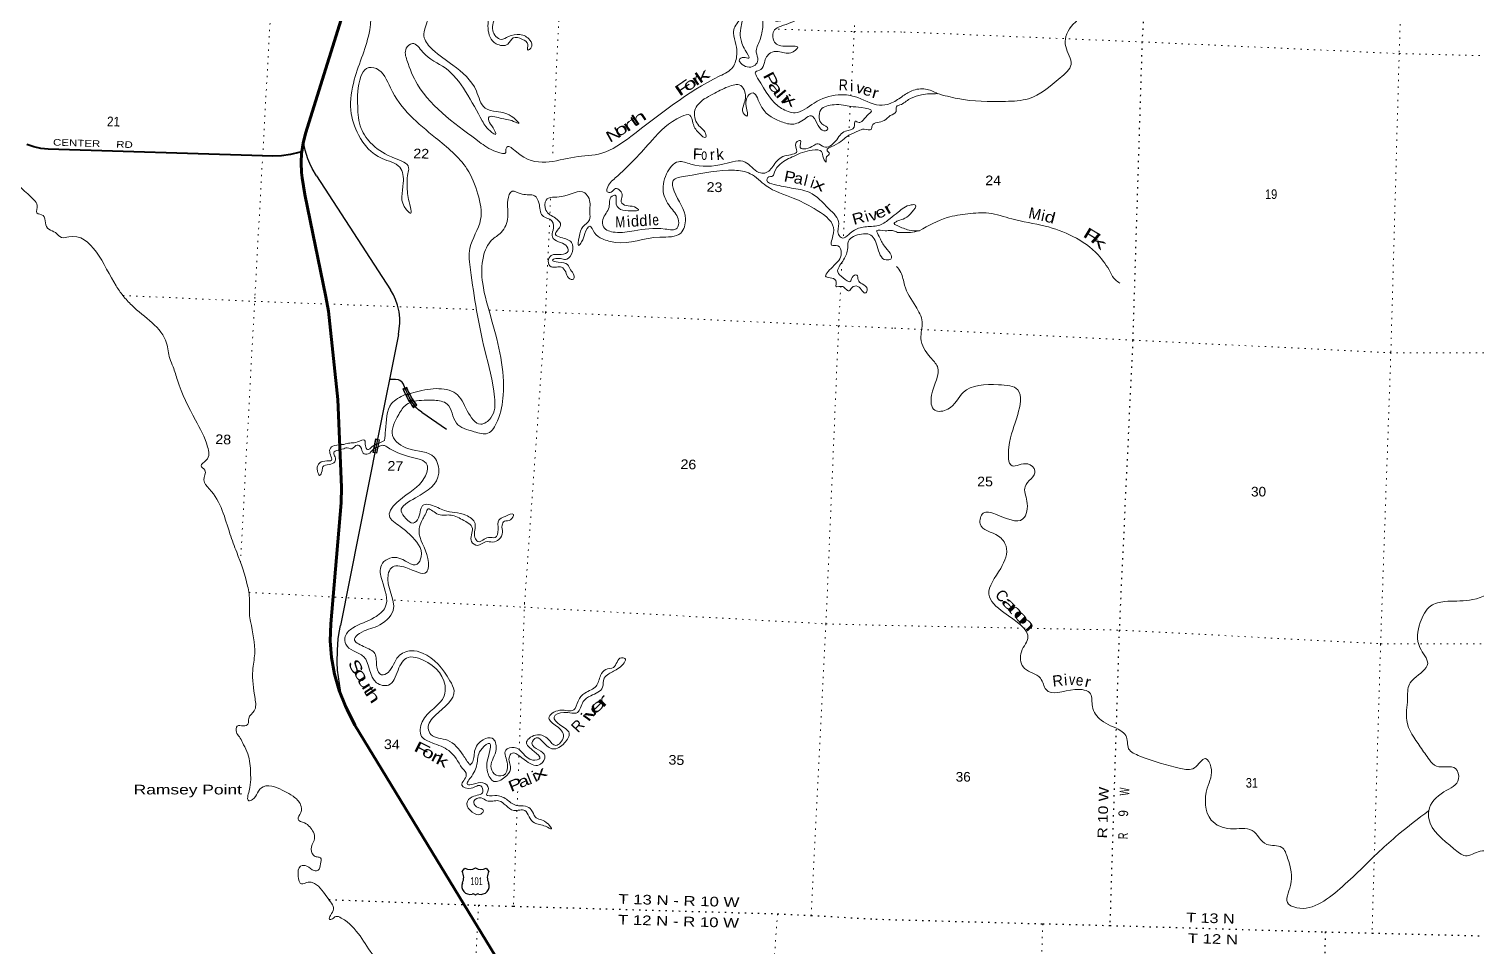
# Model space of a CAD drawing. Header units: feet. Extents: x -757852 to -501257, y -360805 to -170898.
# Drawn here: x -740938 to -714671, y -332654 to -316003 of the extents above; entities that cross this region are included whole.
import ezdxf
from ezdxf.enums import TextEntityAlignment as Align

# ---------------------------------------------------------------- set-up
doc = ezdxf.new("R2010")
doc.units = ezdxf.units.FT
doc.header["$LTSCALE"] = 80
doc.linetypes.add('DOTTED', pattern=[1.5, 0.3, -1.2])
for name, color, linetype, lineweight in [('16', 7, 'Continuous', 25), ('20', 7, 'Continuous', 70), ('26', 7, 'Continuous', 40), ('27', 7, 'Continuous', 13), ('29', 7, 'Continuous', 25), ('31', 7, 'Continuous', 13), ('39', 7, 'Continuous', 13), ('41', 7, 'Continuous', 13), ('6', 7, 'DOTTED', 25), ('7', 7, 'DOTTED', 13)]:
    doc.layers.add(name, color=color, linetype=linetype, lineweight=lineweight)
doc.layers.add('42', color=7, linetype='Continuous')

msp = doc.modelspace()

# ---------------------------------------------------------------- linework, layer by layer
at = {"layer": '16'}
for p, q in [((-732832.74, -331233.59), (-732833.02, -331233.79)), ((-733075.81, -331298.32), (-733024.5, -331239.56)), ((-732640.65, -331239.47), (-732589.26, -331298.32))]:
    msp.add_line(p, q, dxfattribs=at)
for centre, radius, start, end in [((-732933.42, -331081.9), 182.07, 239.97227, 303.45418), ((-732731.64, -331082.4), 181.52, 236.33975, 300.08743), ((-732731.65, -331081.9), 182.07, 236.54582, 236.59441), ((-733268.79, -331408.95), 222.05, 332.97043, 29.75871), ((-732396.29, -331408.95), 222.05, 150.24129, 207.02957), ((-732929.6, -331563.85), 151.42, 159.09177, 283.81923), ((-732735.48, -331563.85), 151.42, 256.18077, 20.90823)]:
    msp.add_arc(centre, radius, start, end, dxfattribs=at)
for centre, major_axis, start_param, end_param in [((-732874.26, -331762.67), (-19.56, 51.67), 4.95877769, 6.28318531), ((-732790.81, -331762.67), (19.56, 51.67), 0, 1.32637542)]:
    msp.add_ellipse(centre, major_axis=major_axis, ratio=0.929097, start_param=start_param, end_param=end_param, dxfattribs=at)
at = {"layer": '20'}
for points in [[(-735987.29, -318232.51), (-735963.08, -318075.63), (-735917.35, -317902.25), (-734601.28, -313680.08), (-734500.29, -313356.08)], [(-730578.16, -335945.88), (-735022, -328641.05), (-735163.93, -328361.6), (-735195.11, -328296.72), (-735309.81, -328012.33), (-735394.15, -327717.5), (-735447.22, -327415.47), (-735468.42, -327109.55), (-735457.53, -326803.09), (-735270.1, -324605.21), (-735265.55, -324320.9), (-735333, -322733.05), (-735491.21, -321240.86), (-735503.43, -321126.24), (-735550.8, -320868.21), (-735930, -319010.05), (-735975.84, -318706.63), (-735989.01, -318610.98), (-735999.1, -318431.95), (-735990.43, -318252.85), (-735987.29, -318232.51)]]:
    msp.add_lwpolyline(points, dxfattribs=at)
at = {"layer": '26'}
msp.add_lwpolyline([(-735987.29, -318232.51), (-736014, -318240.89), (-736037.04, -318248.12), (-736192.57, -318285.41), (-736351.14, -318306.23), (-736511.02, -318310.36), (-736696, -318308.05), (-740592.04, -318186.18), (-740721.81, -318172.25), (-740849.41, -318144.84), (-740973.45, -318104.24)], dxfattribs=at)
at = {"layer": '29'}
for p, q in [((-735721.48, -318669.06), (-734373.62, -320740.46)), ((-733804.63, -322963.03), (-733356, -323267.05))]:
    msp.add_line(p, q, dxfattribs=at)
for points in [[(-735721.48, -318669.06), (-735794.55, -318538.17), (-735839.04, -318449.15), (-735874.63, -318362.35), (-735923.57, -318206.56), (-735956.93, -318057.45)], [(-734230.4, -321551.77), (-734204.06, -321342.35), (-734204.06, -321253.33), (-734219.63, -321137.6), (-734246.32, -321015.19), (-734284.14, -320917.27), (-734321.96, -320832.7), (-734373.62, -320740.46)], [(-734230.4, -321551.77), (-734609.05, -323453.24), (-735282.42, -326834.77)], [(-733804.63, -322963.03), (-733865.94, -322919.14), (-733898.75, -322889.09), (-733932.68, -322847.92), (-733987.74, -322766.69), (-734036.12, -322686.57), (-734113.97, -322521.87), (-734141.78, -322453.43), (-734150.67, -322436.19), (-734165.69, -322417.26), (-734181.82, -322401.69), (-734204.62, -322384.99), (-734216.85, -322379.43), (-734231.87, -322374.99), (-734281.92, -322370.54), (-734390.92, -322364.97)], [(-735265, -328128.05), (-735334.65, -327644.09), (-735343.54, -327508.33), (-735339.1, -327283.54), (-735323.52, -327076.56), (-735305.72, -326958.6), (-735282.42, -326834.77)]]:
    msp.add_lwpolyline(points, dxfattribs=at)
at = {"layer": '29', "linetype": 'DOTTED', "lineweight": 100}
msp.add_arc((-732841.53, -322023.34), 1369.3, 201.44862, 217.55966, dxfattribs=at)
at = {"layer": '31'}
for p, q in [((-734149.64, -322537.69), (-734078.78, -322509.38)), ((-734139.27, -322542.15), (-734083.27, -322519.78)), ((-733895.89, -322832.88), (-733955.89, -322880.2)), ((-733907.03, -322831.47), (-733954.46, -322868.89)), ((-734573.49, -323461.18), (-734621.83, -323706.46)), ((-734621.83, -323706.46), (-734695.41, -323691.96))]:
    msp.add_line(p, q, dxfattribs=at)
msp.add_lwpolyline([(-734695.41, -323691.96), (-734647.08, -323446.67), (-734573.49, -323461.18)], dxfattribs=at)
msp.add_lwpolyline([(-734582.88, -323467.47), (-734640.78, -323456.06), (-734686.01, -323685.66), (-734628.12, -323697.06)], close=True, dxfattribs=at)
for centre, radius, start, end in [((-732842.53, -322024.34), 1404.3, 201.44164, 217.55041), ((-732842.53, -322024.34), 1396.3, 201.7677, 217.21782), ((-732841.53, -322023.34), 1337.3, 201.79136, 217.17847), ((-732841.53, -322023.34), 1329.3, 201.44698, 217.51695)]:
    msp.add_arc(centre, radius, start, end, dxfattribs=at)
at = {"layer": '39'}
msp.add_line((-734485, -323476.05), (-734584, -323523.05), dxfattribs=at)
for points in [[(-724446.87, -317177.96), (-724080.07, -317268.28), (-723211.72, -317318.55), (-722794.28, -317269.75), (-722221.69, -316892.18), (-722021.01, -316647.32), (-722119.21, -316324.41), (-722115.26, -316137.53), (-721863.53, -315803.84), (-721521.24, -315591.74), (-721208.42, -315547.59), (-720979.48, -315361.96), (-720975.94, -315124.8), (-720769.92, -314964.57), (-720602.91, -314704.56), (-720652.92, -314445.54), (-720676.94, -313875.69), (-720665.3, -313447.75), (-720796.92, -313101.63), (-720661.48, -312886.84), (-720506.58, -312817.46), (-720433.94, -312618.73), (-720200.33, -312475.49), (-719941.42, -312483.88), (-719806.29, -312341.47), (-719952.63, -312268.36), (-719998.61, -312071.81), (-720089.71, -312030.65), (-720066.63, -311936.89), (-720009.18, -311836.2), (-720011.08, -311580.75), (-719922.7, -311392.59), (-719603.56, -311276.25), (-719196.47, -311237.17), (-718900.3, -311148.24)], [(-734503.03, -313167.82), (-734210, -313047.05), (-734047, -313244.05), (-734267, -313635.05), (-734530, -314090.05), (-734663, -314316.05), (-734788, -314754.05), (-734765, -315213.05), (-734753, -316020.05), (-735032, -316926.05), (-735094, -317477.05), (-734956, -317928.05), (-734528, -318356.05), (-734208, -318515.05), (-734143, -318802.05), (-734083, -319289.05), (-734006, -319348.05), (-734015, -319243.05), (-734071, -318915.05), (-734059, -318630.05), (-734046, -318522.05), (-734293, -318353.05), (-734705, -318101.05), (-734910, -317808.05), (-734970, -317412.05), (-734912, -316867.05), (-734810, -316720.05), (-734632, -316724.05), (-734378, -317072.05), (-733558, -317979.05), (-732988, -318544.05), (-732788, -319001.05), (-732739, -319465.05), (-732933, -319986.05), (-732923, -320378.05), (-732664, -321836.05), (-732485, -322688.05), (-732555, -323066.05), (-732738, -323179.05), (-732981, -322934.05), (-733192, -322621.05), (-733546, -322534.05), (-733953.81, -322603.65), (-734110, -322643.05)], [(-725095, -317234.05), (-725307, -317358.05), (-725497, -317386.05), (-725952, -317231.05), (-726250, -317199.05), (-726683, -317348.05), (-727028, -317524.05), (-727275, -317445.05), (-727711, -316894.05), (-727749, -316785.05), (-727652, -316741.05), (-727589, -316613.05), (-727479, -316439.05), (-727337, -316412.05), (-727107, -316435.05), (-726984, -316341.05), (-727220, -316317.05), (-727418, -316222.05), (-727431, -316069.05), (-727195, -315920.05), (-727002, -315809.05), (-727024, -315805.05), (-727413, -315848.05), (-727485, -315705.05), (-727546, -315548.05), (-727601, -315675.05), (-727617, -315942.05), (-727674, -316212.05), (-727736, -316427.05), (-727708, -316569.05), (-727753, -316658.05), (-727992, -316648.05), (-728043, -316558.05), (-727970, -316520.05), (-727872, -316533.05), (-727937, -316388.05), (-728022, -316156.05), (-728015, -315988.05), (-727999, -315809.05), (-728046, -315852.05), (-728150, -316078.05), (-728105, -316286.05), (-728091, -316468.05), (-728160, -316695.05), (-728397, -316856.05), (-730014, -317956.05), (-730538, -318259.05), (-731034, -318330.05), (-732090, -318237.05), (-732262, -318147.05), (-732279, -318185.05), (-732281, -318247.05), (-732445, -318236.05), (-732759, -318057.05), (-733886, -317011.05), (-734076, -316573.05), (-734089, -316355.05), (-733978, -316268.05), (-733790, -316425.05), (-733384, -316711.05), (-733012, -317140.05), (-732710, -317670.05), (-732536, -317881.05), (-732471, -317917.05), (-732513, -317797.05), (-732590, -317670.05), (-732594, -317618.05), (-732387, -317622.05), (-732140, -317681.05), (-732043, -317718.05), (-732138, -317620.05), (-732453, -317502.05), (-732656, -317439.05), (-732817, -317130.05), (-733241, -316662.05), (-733610, -316376.05), (-733763, -316162.05), (-733708, -315871.05), (-733494, -315540.05), (-733231, -315540.05), (-732780, -315524.05), (-732630, -315652.05), (-732605, -315993.05), (-732459, -316271.05), (-732245, -316278.05), (-732149, -316166.05), (-731981, -316192.05), (-731883, -316287.05), (-731879, -316386.05), (-731825, -316350.05), (-731845, -316206.05), (-732026, -316104.05), (-732234, -316143.05), (-732366, -316193.05), (-732520, -316030.05), (-732487, -315761.05), (-732601, -315518.05)], [(-726018, -317414.05), (-725824, -317430.05), (-725643, -317498.05), (-725724, -317574.05), (-725818, -317681.05), (-725871, -317700.05), (-725939, -317679.05), (-725958, -317785.05), (-726117, -317857.05), (-726298, -318042.05), (-726508, -318144.05), (-726615, -318088.05), (-726692, -318118.05), (-726835, -318177.05), (-726939, -318156.05), (-726936, -318027.05), (-727010, -318067.05), (-726999, -318226.05), (-727217, -318308.05), (-727419, -318476.05), (-727579, -318620.05), (-727687, -318608.05), (-727936, -318419.05), (-728316, -318453.05), (-728925, -318456.05), (-729149, -318414.05), (-729365, -318635.05), (-729417, -318997.05), (-729279, -319257.05), (-729146, -319486.05), (-729174, -319620.05), (-729388, -319637.05), (-729953, -319667.05), (-730300, -319694.05), (-730507, -319597.05), (-730519, -319462.05), (-730409, -319238.05), (-730354, -319041.05), (-730298, -319021.05), (-730277, -319184.05), (-730158, -319293.05), (-729968.05, -319305.08), (-729909.8, -319305.08), (-729875, -319296.05), (-729946.21, -319235.9), (-730095.48, -319210.42), (-730189, -319141.05), (-730171, -319035.05), (-730207, -318941.05), (-730292, -318900.05), (-730370, -318966.05), (-730440, -318958.05), (-730442, -318900.05), (-730295, -318709.05), (-729624, -318021.05), (-729092, -317592.05), (-728944, -317568.05), (-728885, -317711.05), (-728778, -317892.05), (-728652, -317968.05), (-728650, -317922.05), (-728776, -317761.05), (-728856, -317509.05), (-728808, -317396.05), (-728522, -317186.05), (-728248, -317052.05), (-728019, -317031.05), (-727942, -317144.05), (-727962, -317377.05), (-727971, -317529.05), (-727908, -317584.05), (-727919, -317410.05), (-727847, -317182.05), (-727820, -317168.05), (-727666, -317370.05), (-727307, -317676.05), (-727087, -317733.05), (-726851, -317634.05), (-726735, -317581.05), (-726678, -317631.05), (-726587, -317795.05), (-726477, -317851.05), (-726437, -317814.05), (-726543, -317726.05), (-726594, -317618.05), (-726565, -317472.05), (-726325, -317379.05), (-726154, -317385.05), (-726018, -317414.05)], [(-733678, -334333.05), (-733738, -334252.05), (-733806, -334130.05), (-733858, -333931.05), (-733948, -333872.05), (-734047, -333826.05), (-734090, -333662.05), (-734161, -333611.05), (-734169, -333495.05), (-734241, -333370.05), (-734476, -333050.05), (-734600, -332920.05), (-734674, -332837.05), (-735268, -332146.05), (-735369, -332117.05), (-735431, -332161.05), (-735483, -332169.05), (-735463, -332098.05), (-735411, -331985.05), (-735530, -331762.05), (-735797, -331500.05), (-735869, -331493.05), (-735993, -331526.05), (-736050, -331385.05), (-736006, -331203.05), (-735896, -331201.05), (-735760, -331284.05), (-735687, -331276.05), (-735645, -331163.05), (-735646, -331052.05), (-735705, -331036.05), (-735775, -331006.05), (-735810, -330854.05), (-735753, -330699.05), (-735842, -330489.05), (-735936, -330419.05), (-736053, -330353.05), (-736004, -330228.05), (-736006, -330087.05), (-736145, -329934.05), (-736295, -329845.05), (-736479, -329762.05), (-736684, -329760.05), (-736792, -329873.05), (-736881, -329995.05), (-736947, -330015.05), (-736942, -329836.05), (-736913, -329632.05), (-736917, -329465.05), (-736932, -329295.05), (-737061, -328957.05), (-737118, -328857.05), (-737172, -328771.05), (-737158, -328659.05), (-737044, -328658.05), (-736962, -328625.05), (-736949, -328521.05), (-736848, -328383.05), (-736834, -328158.05), (-736876, -327650.05), (-736840, -327348.05), (-736915, -326764.05), (-736935, -326621.05), (-736932, -326404.05), (-736968, -326117.05), (-737167, -325505.05), (-737289, -325168.05), (-737664, -324353.05), (-737763, -324191.05), (-737747, -324013.05), (-737813, -323936.05), (-737719, -323835.05), (-737695, -323590.05), (-737916, -323105.05), (-738244, -322378.05), (-738321, -322140.05), (-738382, -321986.05), (-738439, -321708.05), (-739073, -321020.05), (-739232, -320844.05), (-739357, -320667.05), (-740216, -319777.05), (-740345, -319789.05), (-740458, -319701.05), (-740577, -319641.05), (-740639, -319526.05), (-740681, -319390.05), (-740792, -319344.05), (-740788, -319207.05), (-740849, -319107.05), (-741299, -318702.05), (-741681, -318396.05), (-741942, -318201.05), (-743252, -317363.05), (-743472, -317329.05), (-743557, -317413.05), (-743712, -317414.05)], [(-724446.87, -317177.96), (-724736.85, -317198.72), (-724923.68, -317261.03), (-725100.5, -317377.15)], [(-725095, -317234.05), (-724909.35, -317126.77), (-724663.21, -317094.53), (-724445.21, -317178.37)], [(-725160.2, -319329.75), (-725308, -319445.05), (-725492, -319564.05), (-725736, -319594.05), (-725955, -319656.05), (-726058, -319737.05), (-726173, -319799.05), (-726245, -319733.05), (-726239, -319536.05), (-726417, -319269.05), (-726774, -318968.05), (-727099, -318891.05), (-727409, -318828.05), (-727543, -318746.05), (-727527, -318702.05), (-727434, -318671.05), (-727405, -318605.05), (-727302, -318456.05), (-727050, -318311.05), (-726721, -318203.05), (-726549, -318227.05), (-726515, -318351.05), (-726467, -318422.05), (-726460, -318328.05), (-726408, -318266.05), (-726450, -318214.05), (-726325, -318121.05), (-726053, -317933.05), (-725878, -317854.05), (-725777, -317823.05), (-725648, -317826.05), (-725632, -317764.05), (-725414, -317668.05), (-725303, -317577.05), (-725198, -317500.05), (-725191, -317418.05), (-725100.5, -317377.15)], [(-731191, -320412.05), (-731142, -320524.05), (-731055, -320547.05), (-731048, -320473.05), (-731105, -320376.05), (-731163, -320282.05), (-731330, -320236.05), (-731437, -320201.05), (-731376, -320172.05), (-731175, -320183.05), (-731072, -320046.05), (-731089, -319882.05), (-731281, -319789.05), (-731379, -319733.05), (-731288, -319566.05), (-731378, -319440.05), (-731554, -319296.05), (-731552, -319109.05), (-731273, -319048.05), (-730849, -318981.05), (-730772, -319084.05), (-730756, -319342.05), (-730762, -319468.05), (-730885, -319597.05), (-730953, -319784.05), (-730960, -319937.05), (-730906, -319870.05), (-730849, -319715.05), (-730758, -319583.05), (-730673, -319702.05), (-730530, -319814.05), (-730292, -319880.05), (-729485, -319783.05), (-729107, -319711.05), (-729022, -319454.05), (-729226, -318947.05), (-729244, -318757.05), (-729023, -318676.05), (-728133, -318568.05), (-727844, -318631.05), (-727554, -318852.05), (-727065, -319073.05), (-726688, -319262.05), (-726333, -319609.05), (-726360, -319821.05), (-726368, -319926.05), (-726256, -319939.05), (-726194, -320076.05), (-726353, -320326.05), (-726469, -320504.05), (-726363, -320525.05), (-726283, -320598.05), (-726290, -320674.05), (-726166, -320680.05), (-726115, -320722.05), (-726050, -320758.05), (-725998, -320700.05), (-725894, -320677.05), (-725748, -320796.05), (-725721, -320727.05), (-725813, -320633.05), (-725888, -320557.05), (-725908, -320471.05), (-725998, -320517.05), (-726030, -320590.05), (-726158, -320520.05), (-726257, -320414.05), (-726167, -320218.05), (-726079, -320011.05), (-726062, -319859.05), (-725827, -319728.05), (-725681, -319735.05), (-725541, -319946.05), (-725378, -320197.05), (-725293, -320180.05), (-725410, -319945.05), (-725507, -319771.05), (-725546, -319665.05), (-725399, -319669.05), (-725287, -319661.05), (-725203.55, -319680.58), (-725172, -319696.22)], [(-733945, -322761.05), (-733579, -322744.05), (-733349, -322813.05), (-733179, -323159.05), (-732859, -323316.05), (-732609, -323344.05), (-732435, -323120.05), (-732329, -322651.05), (-732539, -321287.05), (-732702, -320622.05), (-732690, -320136.05), (-732540, -319839.05), (-732367, -319698.05), (-732245, -319423.05), (-732245, -319111.05), (-732167, -318951.05), (-731988, -319003.05), (-731760, -319032.05), (-731680, -319161.05), (-731617, -319393.05), (-731438, -319497.05), (-731425, -319656.05), (-731437, -319780.05), (-731328, -319868.05), (-731191, -319931.05), (-731153, -320039.05), (-731275, -320099.05), (-731458, -320116.05), (-731514, -320217.05), (-731457, -320321.05), (-731269, -320329.05), (-731191, -320412.05)], [(-725160.78, -319330.2), (-724925.14, -319197.45), (-724842.92, -319202.13), (-724909.17, -319326.67), (-725037.39, -319441.15), (-725165.86, -319484.33)], [(-724777.43, -319668.77), (-724269.47, -319427.84), (-723893.6, -319359.6), (-723515.51, -319347.73), (-723098.91, -319451.72), (-722494.3, -319581.93), (-721987.94, -319769.27), (-721530.55, -320105.84), (-721307.59, -320422.74), (-721217.55, -320560.39), (-721134.98, -320617.36)], [(-725165.72, -319484.25), (-725199, -319503.05), (-725232, -319538.05), (-725195, -319563.05), (-725167.78, -319578.33)], [(-724775.87, -319668.03), (-724939.35, -319697.01), (-725172, -319696.22)], [(-725167.78, -319578.33), (-724961.82, -319654.74), (-724776.38, -319668.27)], [(-715533.14, -330197.56), (-716083.82, -330630.39), (-716422.9, -330931.08), (-717141.83, -331613.58), (-717980.14, -331944.34), (-718076.88, -331890.93), (-718038.09, -331556.37), (-718090.51, -331057.99), (-718198.76, -330861.43), (-718470.31, -330808.39), (-718735.46, -330554.46), (-719128.27, -330523.63), (-719476.9, -330367.54), (-719548.77, -329786.08), (-719482.22, -329400.14), (-719581.91, -329250.12), (-719782.17, -329418.57), (-720033.69, -329430.52), (-720775.85, -329203.36), (-720976.53, -329070.17), (-721027.18, -328831.24), (-721120.83, -328743.75), (-721476.46, -328555.26), (-721635.17, -328302.78), (-721668.14, -328076.49), (-721954.91, -327996.81), (-722475.32, -327998.04), (-722579.24, -327791.57), (-722864.94, -327615.4), (-722934.77, -327347.7), (-722809.45, -327072.26), (-723240.42, -326599.8), (-723515.11, -326267.15), (-723299.22, -325797.57), (-723201.99, -325394.53), (-723338.79, -325211.12), (-723671.2, -324987.19), (-723616.88, -324795.91), (-723394.41, -324813.18), (-722894.89, -324899.76), (-722822.23, -324574.34), (-722856.12, -324313.84), (-722678.11, -324024.01), (-722808.81, -323901.13), (-723093.15, -323934.14), (-723150.69, -323596.46), (-722989.17, -323004.47), (-722988.94, -322556.05), (-723337.55, -322462.3), (-723976.83, -322600.43), (-724257.78, -322905.02), (-724497.51, -322925.4), (-724555.16, -322654.07), (-724448.2, -322134.71), (-724575.41, -321965.7), (-724747.29, -321622.3), (-724725.71, -321323.38), (-724841.24, -321040.12), (-725045.9, -320653.43), (-725110.92, -320424.09), (-725191.57, -320314.24)], [(-732935, -329368.05), (-733059, -329187.05), (-733340, -328917.05), (-733642, -328812.05), (-733690, -328700.05), (-733558, -328461.05), (-733222, -328015.05), (-733296, -327836.05), (-733794, -327335.05), (-733998, -327293.05), (-734232, -327394.05), (-734420, -327685.05), (-734538, -327732.05), (-734622, -327592.05), (-734658, -327344.05), (-734867, -327214.05), (-735029, -327078.05), (-734938, -326977.05), (-734614, -326845.05), (-734327, -326560.05), (-734418, -325908.05), (-734358, -325787.05), (-734095, -325783.05), (-733724, -325866.05), (-733696, -325615.05), (-733856, -325114.05), (-733825, -324974.05), (-733724, -324772.05), (-733703, -324726.05), (-733533, -324806.05), (-733302, -324828.05), (-733072, -324912.05), (-732888, -325070.05), (-732904, -325311.05), (-732798, -325379.05), (-732653, -325315.05), (-732517, -325318.05), (-732407, -325271.05), (-732342, -325140.05), (-732350, -325015.05), (-732306, -324942.05), (-732196, -324916.05), (-732145, -324817.05), (-732293, -324852.05), (-732409, -324921.05), (-732423, -325091.05), (-732476, -325236.05), (-732598, -325235.05), (-732788, -325309.05), (-732844, -325235.05), (-732841, -324981.05), (-733007, -324831.05), (-733398, -324746.05), (-733648, -324644.05), (-733772, -324642.05), (-733868, -324878.05), (-733966, -324975.05), (-734096, -324891.05), (-734182, -324759.05), (-733921, -324516.05), (-733500, -324069.05), (-733583, -323777.05), (-734044, -323628.05), (-734338, -323383.05), (-734225, -323002.05), (-734084, -322822.05), (-733945, -322761.05)], [(-734110, -322643.05), (-734355, -322805.05), (-734465, -323288.05), (-734485, -323476.05)], [(-735224.43, -323546.39), (-735478.28, -323635.69), (-735465.28, -323734.69), (-735446.28, -323829.69), (-735565.28, -323847.69), (-735681.28, -323902.69), (-735700.28, -324030.69), (-735662.28, -324107.69), (-735617.28, -324028.69), (-735603.28, -323950.69), (-735489.28, -323910.69), (-735387.28, -323859.69), (-735372.28, -323793.69), (-735406.28, -323716.69), (-735221.7, -323623.52)], [(-734584, -323523.05), (-734710, -323586.05), (-734792, -323640.05), (-734830, -323572.05), (-734845, -323469.05), (-734974, -323501.05), (-735190, -323534.05), (-735224.43, -323546.39)], [(-735221.7, -323623.52), (-735187, -323607.05), (-735075, -323624.05), (-734982, -323557.05), (-734917, -323593.05), (-734871, -323707.05), (-734779, -323720.05), (-734688.43, -323636.89), (-734596, -323591.05)], [(-734457, -323580.05), (-734431, -323597.05), (-734025, -323771.05), (-733710, -323920.05), (-733756, -324144.05), (-734224, -324569.05), (-734396, -324843.05), (-734201, -325036.05), (-734015, -325193.05), (-733817, -325585.05), (-733892, -325722.05), (-734258, -325601.05), (-734541, -325737.05), (-734528, -326015.05), (-734470, -326501.05), (-734669, -326690.05), (-735063, -326880.05), (-735198, -327031.05), (-735187, -327174.05), (-735048, -327295.05), (-734863, -327398.05), (-734627, -327874.05), (-734412, -327917.05), (-734238, -327645.05), (-734054, -327412.05), (-733868, -327428.05), (-733386, -327926.05), (-733402, -328110.05), (-733801, -328580.05), (-733810, -328847.05), (-733619, -328964.05), (-733318, -329106.05), (-733077, -329424.05)], [(-734596, -323591.05), (-734516, -323562.05), (-734457, -323580.05)], [(-701163.3, -330229.4), (-701255.9, -330739.17), (-701469.28, -331130.4), (-701838.62, -331371.8), (-702039.9, -331572.39), (-702249.19, -332024.08), (-702455.55, -332321.03), (-702685.36, -332597.11), (-702979.07, -332672.05), (-703402.94, -332670.37), (-703641.66, -332847.63), (-704042.32, -333126.21), (-704323.52, -333249.81), (-704586.23, -333486.62), (-704790.69, -333660.97), (-705082.4, -333735.97), (-705555.23, -333694.5), (-705618.79, -333734.66), (-705675.5, -333937.93), (-705855.79, -334173.39), (-706020.63, -334365.11), (-706214.01, -334569.98), (-706345.51, -334724.58), (-706632.11, -334765.56), (-706865.96, -334790.15), (-707005.81, -334954.53), (-707084.55, -335092.73), (-707203.87, -335306.04), (-707483.68, -335512.13), (-707750.59, -335565.81), (-707915.92, -335646.92), (-708106.08, -335624.67), (-708486.69, -335463.52), (-708742.4, -335543.71), (-709076.42, -335496.68), (-709278.07, -335204.6), (-709509.29, -335146.83), (-710127.33, -335122.77), (-710310.76, -335267.64), (-710404.05, -335294.77), (-710565.87, -335203.06), (-710749.58, -334915.58), (-711061.96, -334756.65), (-711323.84, -334589.3), (-711569.04, -334340.04), (-711938.26, -334010.35), (-712037.54, -333721.59), (-712384.79, -333458.97), (-712613.72, -333077.53), (-712634.56, -332344.89), (-712666.95, -332100.53), (-712802.51, -332130.32), (-712939.87, -332216.35), (-713163.15, -331909.49), (-713635.96, -331363.29), (-714047.53, -331164.95), (-714298.93, -330983.86), (-714594.63, -330932.05), (-714862.44, -331013.85), (-715073.35, -330886.36), (-715528.1, -330340.75), (-715529.58, -330197.93), (-715253.44, -329854.98), (-714986.71, -329618.3), (-715041.03, -329431.54), (-715389.24, -329388.07), (-715516.17, -329273.36), (-715683.36, -329034.68), (-715929.35, -328558.17), (-715915.11, -328174.55), (-715880.25, -327900.19), (-715794.56, -327796.4), (-715548.89, -327526.86), (-715690.26, -327234.72), (-715683.88, -326782.49), (-715491.31, -326477.04), (-715241.69, -326398.67), (-714790.89, -326375.08), (-714363.48, -326139.59), (-714309.03, -325755.27), (-713930.98, -325240.68), (-713704.14, -324994.67), (-713541.55, -325062.27), (-713259.35, -325222.24), (-712888.04, -325045.26), (-712476.43, -324801.21), (-712317.67, -324696.49)], [(-733077, -329424.05), (-732999, -329549.05), (-733079, -329733.05), (-732910, -329787.05), (-732736, -329744.05), (-732698, -329852.05), (-732893, -329944.05), (-732988, -330064.05), (-732891, -330224.05), (-732735, -330257.05), (-732687, -330196.05), (-732813, -330124.05), (-732860, -330024.05), (-732731, -329962.05), (-732625, -330017.05), (-732412, -330016.05), (-732138, -330190.05), (-731935, -330192.05), (-731861, -330305.05), (-731760, -330419.05), (-731561, -330480.05), (-731454, -330528.05), (-731549, -330408.05), (-731746, -330313.05), (-731820, -330180.05), (-731923, -330114.05), (-732097, -330099.05), (-732272, -329987.05), (-732481, -329922.05), (-732631, -329907.05), (-732597, -329793.05), (-732698, -329691.05), (-732872, -329716.05), (-732978, -329720.05), (-732901, -329568.05), (-732803, -329326.05), (-732714, -329065.05), (-732574, -328977.05), (-732586, -329160.05), (-732612, -329497.05), (-732497, -329664.05), (-732301, -329589.05), (-732196, -329444.05), (-732223, -329238.05), (-732189, -329165.05), (-731908, -329299.05), (-731651, -329351.05), (-731575, -329201.05), (-731686, -329093.05), (-731807, -328972.05), (-731731, -328874.05), (-731600, -328957.05), (-731427, -329075.05), (-731216, -328967.05), (-731132, -328787.05), (-731302, -328638.05), (-731406, -328496.05), (-731228, -328412.05), (-730981, -328413.05), (-730878, -328216.05), (-730740, -328108.05), (-730526, -327956.05), (-730497, -327790.05), (-730414, -327712.05), (-730227, -327603.05), (-730123, -327432.05), (-730185, -327420.05), (-730328, -327596.05), (-730469, -327632.05), (-730561, -327739.05), (-730642, -327936.05), (-730845, -328060.05), (-730970, -328207.05), (-731048, -328367.05), (-731301, -328373.05), (-731499, -328517.05), (-731361, -328661.05), (-731238, -328852.05), (-731374, -329012.05), (-731513, -328899.05), (-731709, -328818.05), (-731905, -328947.05), (-731768, -329120.05), (-731663, -329248.05), (-731793, -329276.05), (-732131, -329048.05), (-732283, -329099.05), (-732251, -329352.05), (-732332, -329556.05), (-732492, -329525.05), (-732552, -329390.05), (-732457, -329080.05), (-732527, -328882.05), (-732693, -328907.05), (-732848, -329117.05), (-732895, -329327.05), (-732935, -329368.05)]]:
    msp.add_spline(points, degree=3, dxfattribs=at)
at = {"layer": '6'}
for points in [[(-720330.81, -309299.13), (-720425.32, -310962.05), (-720734.19, -316238.61), (-720902.84, -321654.45), (-721148.98, -326916.97), (-721317.97, -332280.51)], [(-735493.56, -331809.29), (-732775, -331913.05), (-732143, -331931.05), (-727350, -332068.05), (-726741, -332097.05), (-725566.59, -332165.25)], [(-725566.59, -332165.25), (-722536.51, -332249.04), (-721317.97, -332280.51), (-717409.92, -332397.17), (-716558.67, -332416.73), (-713497.27, -332495.89), (-711263.36, -332566.31), (-708194.64, -332667.83), (-705961.81, -332583.38), (-702955.33, -332620.53), (-700619.33, -332639.97), (-697642.76, -332670.13), (-695155.6, -332674.36), (-694021.63, -332863.01)], [(-717409.92, -332397.17), (-717492.88, -338654.33), (-717571.9, -343968.51), (-717965.02, -349177.99), (-718044.39, -351610.55)]]:
    msp.add_lwpolyline(points, dxfattribs=at)
at = {"layer": '7'}
for p, q in [((-726016.87, -317192.59), (-726018.15, -317216.52)), ((-726028.62, -317412.66), (-726050.55, -317823.49)), ((-726056.51, -317935.31), (-726155.76, -319794.98)), ((-731468.82, -319085.83), (-731481.05, -319356.08)), ((-726179.84, -320246.06), (-726193.11, -320494.64)), ((-736944.91, -326233.51), (-734469.73, -326366.5)), ((-732043.38, -329205.99), (-732056, -329550.98)), ((-732066.89, -329849.17), (-732076.26, -330105.28)), ((-732079.39, -330191.1), (-732143, -331931.05)), ((-732775, -331913.05), (-732979.51, -335643.21)), ((-727350, -332068.05), (-727593.83, -335391.35))]:
    msp.add_line(p, q, dxfattribs=at)
for points in [[(-725563.24, -309133.96), (-725663.82, -310547.88), (-725956, -316052.05), (-725998.71, -316852.16)], [(-715858.98, -309439.33), (-715893.78, -311121.05), (-716065.7, -316450.32), (-716216.67, -321878.79), (-716403.56, -327173.39), (-716558.67, -332416.73)], [(-731163.19, -313215.96), (-731327.18, -315957.22), (-731434.06, -318318.04)], [(-736439.33, -313407.5), (-736549, -315658.05), (-736837.82, -320874.88), (-737098.13, -325703.97)], [(-727337.69, -316007.81), (-725956, -316052.05), (-725056.87, -316059.11)], [(-725056.87, -316059.11), (-720734.19, -316238.61), (-716065.7, -316450.32), (-710715.55, -316581.56), (-705379.52, -316714.37), (-700197.46, -316824.08), (-694822.99, -316885.73), (-693546.59, -317169.8)], [(-731485.46, -319453.3), (-731562, -321144.05), (-731941.82, -326427.88), (-732039.22, -329092.35)], [(-726202.67, -320673.98), (-726241, -321392.05), (-726471, -326805.05), (-726741, -332097.05)], [(-739233.08, -320842.8), (-736843, -320949.05), (-732798.83, -321098.38)], [(-732581.22, -321106.42), (-731562, -321144.05), (-726241, -321392.05), (-725227.04, -321436.18)], [(-725227.04, -321436.18), (-720902.84, -321654.45), (-716232.79, -321880.28), (-710894.99, -321894.5), (-705582.14, -321998.4), (-700264.52, -322078.32), (-694943.43, -322238.79), (-693705.87, -322431.49)], [(-734308, -326375.19), (-731947, -326502.05), (-726471, -326805.05), (-725397.81, -326832.13)], [(-725397.81, -326832.13), (-721148.98, -326916.97), (-716401.29, -327165.42), (-711079.42, -327175.1), (-705771.49, -327306.99), (-700447.56, -327441.41), (-695035.07, -327570.66), (-693866.71, -327744.92)], [(-722536.51, -332249.04), (-722718.14, -338324.03), (-722859.66, -343581.89), (-723174.14, -348908.54), (-723353.7, -354225.5), (-723647, -354963.05)]]:
    msp.add_lwpolyline(points, dxfattribs=at)

# ---------------------------------------------------------------- texts
at = {"layer": '16', "width": 0.6}
msp.add_text('101', height=140, dxfattribs=at).set_placement((-732812.95, -331545.36), align=Align.CENTER)
at = {"layer": '27', "width": 1.3}
msp.add_text('CENTER     RD', height=120, rotation=358.208, dxfattribs=at).set_placement((-740502.71, -318119.85))
at = {"layer": '41'}
for s, rotation, width, p in [('k', 34.227, 1.85, (-728661.22, -316935.02)), ('P', 297.899, 1.55, (-727558.13, -316965.27)), ('F', 34.227, 1.9, (-729006.62, -317152.62)), ('o', 34.227, 1.6, (-728892.36, -317086.25)), ('r', 34.227, 1.8, (-728766.56, -317003.12)), ('a', 305.196, 1.75, (-727461.27, -317126.88)), ('R', 359.294, 0.85, (-726156.85, -317120.01)), ('v', 345.586, 1.1, (-725871.18, -317171.77)), ('l', 310.457, 1.65, (-727361.95, -317251.35)), ('i', 314.496, 1.9, (-727271.36, -317343.72)), ('x', 334.129, 1.65, (-727175.25, -317379.74)), ('e', 343.355, 1.1, (-725738.24, -317210.37)), ('r', 344.842, 1.2, (-725598.33, -317260.47)), ('h', 34.225, 1.7, (-729809.36, -317697.79)), ('N', 29.268, 1.35, (-730280.39, -318008.85)), ('o', 32.832, 1.55, (-730142.31, -317913.25)), ('r', 34.097, 1.8, (-730012.8, -317838.36)), ('t', 34.225, 1.55, (-729900.88, -317760.42)), ('F', 358.147, 1.1, (-728802.7, -318373.59)), ('o', 0.096, 0.7, (-728680.86, -318380.65)), ('P', 348.684, 1.15, (-727144.59, -318787.29)), ('a', 347.673, 1.1, (-726986.76, -318813.75)), ('x', 337.528, 1.55, (-726628.38, -318925.03)), ('M', 1.495, 0.8, (-730201.89, -319605.07)), ('e', 4.764, 0.8, (-729555.43, -319566.78)), ('R', 15.384, 1.15, (-725857.05, -319533.73)), ('v', 16.48, 1.15, (-725587.77, -319476.39)), ('e', 21.407, 1.25, (-725446.74, -319422.01)), ('r', 30.829, 1.7, (-725289.9, -319340.74)), ('d', 344.797, 1.25, (-722427.82, -319517.09)), ('F', 328.682, 1.85, (-721697.91, -319840.33)), ('k', 319.415, 2.1, (-721581.97, -319934)), ('a', 312.215, 2, (-723203.67, -326519.47)), ('n', 312.918, 2.05, (-723095.97, -326628.72)), ('o', 313.445, 1.95, (-722992.38, -326742.58)), ('n', 313.445, 2.1, (-722893.08, -326856.82)), ('S', 298.663, 1.5, (-735092.25, -327630.13)), ('o', 305.669, 1.65, (-734989.22, -327788.75)), ('u', 302.036, 1.7, (-734924.71, -327919.76)), ('v', 355.931, 0.85, (-722009.44, -327913.74)), ('e', 352.453, 0.9, (-721877.37, -327924.46)), ('r', 346.795, 1.15, (-721737.67, -327954.01)), ('t', 303.503, 1.5, (-734846.25, -328061.66)), ('h', 304.444, 1.7, (-734774.24, -328169.96)), ('v', 48.823, 2, (-730661.74, -328460.18)), ('e', 44.284, 2, (-730564.7, -328365.44)), ('r', 45.065, 2.25, (-730455.22, -328269.7)), ('i', 54.079, 1.5, (-730749.98, -328555.17)), ('F', 332.828, 1.7, (-733848.5, -329162)), ('o', 333.166, 1.4, (-733730.36, -329229.36)), ('r', 333.156, 1.55, (-733596.3, -329306.55)), ('k', 333.418, 1.55, (-733477.16, -329374.8)), ('P', 21.801, 1.4, (-732075, -329814.63)), ('a', 21.801, 1.35, (-731928.69, -329752.27)), ('i', 24.835, 1.15, (-731720.09, -329665.3)), ('x', 29.69, 1.8, (-731617.15, -329603.65))]:
    msp.add_text(s, height=200, rotation=rotation, dxfattribs=dict(at, width=width)).set_placement(p, align=Align.CENTER)
for s, rotation, p in [('i', 359.043, (-726006.29, -317137.68)), ('r', 0.772, (-728533.34, -318381.85)), ('k', 4.733, (-728386.33, -318379.01)), ('l', 346.472, (-726858.36, -318848.74)), ('i', 341.52, (-726743.59, -318884.25)), ('i', 4.451, (-730046.77, -319600.18)), ('d', 3.509, (-729932.35, -319589.76)), ('d', 3.042, (-729781.65, -319581.18)), ('l', 3.032, (-729661.63, -319572.77)), ('i', 17.567, (-725702.99, -319502.03)), ('M', 347.782, (-722698.32, -319455.9)), ('i', 347.782, (-722549.5, -319490.82)), ('C', 312.215, (-723350.07, -326360.24)), ('R', 6.662, (-722252.46, -327934.23)), ('i', 4.372, (-722113.96, -327919.2)), ('R', 47.444, (-730903.97, -328722.94)), ('l', 21.801, (-731817.83, -329712.81))]:
    msp.add_text(s, height=200, rotation=rotation, dxfattribs=at).set_placement(p, align=Align.CENTER)
at = {"layer": '42', "width": 1.35}
msp.add_text('Ramsey Point', height=175, dxfattribs=at).set_placement((-739037.63, -329900.45))
at = {"layer": '6'}
for s, rotation, width, p in [('R 10 W', 88.195, 1.2, (-721368.28, -330701.76)), ('W', 88.195, 0.65, (-720967.32, -329924.25)), ('9', 88.195, 0.9, (-720987.98, -330306.33)), ('R', 88.195, 0.7, (-720992.85, -330715.37)), ('T 13 N - R 10 W', 358.363, 1.3, (-730242.17, -331884.5)), ('T 12 N - R 10 W', 358.363, 1.3, (-730248.44, -332259.98)), ('T 13 N', 358.29, 1.25, (-719933.44, -332221.8)), ('T 12 N', 358.29, 1.3, (-719906.3, -332597.77))]:
    msp.add_text(s, height=175, rotation=rotation, dxfattribs=dict(at, width=width)).set_placement(p)
at = {"layer": '7'}
for s, width, p in [('21', 0.9, (-739523, -317768.05)), ('22', 1.1, (-733963, -318349.05)), ('23', 1.1, (-728640, -318958.05)), ('28', 1.1, (-737557.56, -323538.15)), ('27', 1.1, (-734433.21, -324021.24)), ('26', 1.1, (-729113.98, -323991.25)), ('34', 1.1, (-734496.7, -329075.38)), ('35', 1.1, (-729331.3, -329358.18))]:
    msp.add_text(s, height=175, rotation=358.153, dxfattribs=dict(at, width=width)).set_placement(p)
for s, width, p in [('24', 1.1, (-723578.35, -318840.28)), ('19', 0.85, (-718500.85, -319090.18)), ('25', 1.1, (-723726.33, -324307.8)), ('30', 1.05, (-718755.3, -324491.37)), ('36', 1.05, (-724115.98, -329668.11)), ('31', 0.85, (-718850.09, -329777.4))]:
    msp.add_text(s, height=175, dxfattribs=dict(at, width=width)).set_placement(p)

doc.saveas('drawing.dxf')
